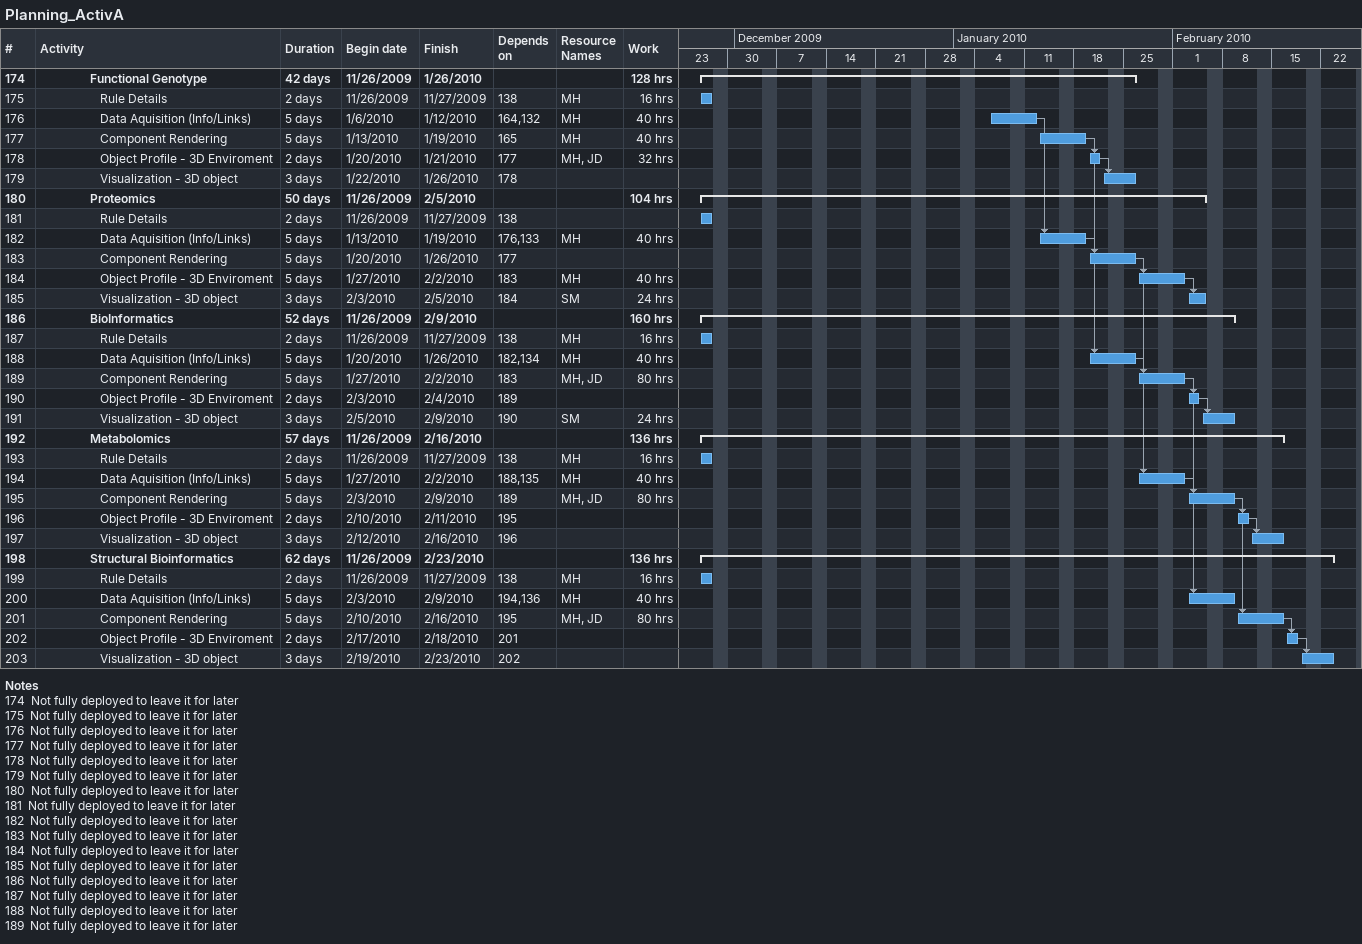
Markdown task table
Planning_ActivA

| ID | Level | Task | Duration | Start | Finish | Predecessors | Resources | Work (h) |
|---|---|---|---|---|---|---|---|---|
| 174 | 6 | **Functional Genotype** | 42d | 2009-11-26 | 2010-01-26 |  |  | 128 |
| 175 | 7 | Rule Details | 2d | 2009-11-26 | 2009-11-27 | 138 | MH | 16 |
| 176 | 7 | Data Aquisition (Info/Links) | 5d | 2010-01-06 | 2010-01-12 | 164, 132 | MH | 40 |
| 177 | 7 | Component Rendering | 5d | 2010-01-13 | 2010-01-19 | 165 | MH | 40 |
| 178 | 7 | Object Profile - 3D Enviroment | 2d | 2010-01-20 | 2010-01-21 | 177 | MH, JD | 32 |
| 179 | 7 | Visualization - 3D object | 3d | 2010-01-22 | 2010-01-26 | 178 |  |  |
| 180 | 6 | **Proteomics** | 50d | 2009-11-26 | 2010-02-05 |  |  | 104 |
| 181 | 7 | Rule Details | 2d | 2009-11-26 | 2009-11-27 | 138 |  |  |
| 182 | 7 | Data Aquisition (Info/Links) | 5d | 2010-01-13 | 2010-01-19 | 176, 133 | MH | 40 |
| 183 | 7 | Component Rendering | 5d | 2010-01-20 | 2010-01-26 | 177 |  |  |
| 184 | 7 | Object Profile - 3D Enviroment | 5d | 2010-01-27 | 2010-02-02 | 183 | MH | 40 |
| 185 | 7 | Visualization - 3D object | 3d | 2010-02-03 | 2010-02-05 | 184 | SM | 24 |
| 186 | 6 | **BioInformatics** | 52d | 2009-11-26 | 2010-02-09 |  |  | 160 |
| 187 | 7 | Rule Details | 2d | 2009-11-26 | 2009-11-27 | 138 | MH | 16 |
| 188 | 7 | Data Aquisition (Info/Links) | 5d | 2010-01-20 | 2010-01-26 | 182, 134 | MH | 40 |
| 189 | 7 | Component Rendering | 5d | 2010-01-27 | 2010-02-02 | 183 | MH, JD | 80 |
| 190 | 7 | Object Profile - 3D Enviroment | 2d | 2010-02-03 | 2010-02-04 | 189 |  |  |
| 191 | 7 | Visualization - 3D object | 3d | 2010-02-05 | 2010-02-09 | 190 | SM | 24 |
| 192 | 6 | **Metabolomics** | 57d | 2009-11-26 | 2010-02-16 |  |  | 136 |
| 193 | 7 | Rule Details | 2d | 2009-11-26 | 2009-11-27 | 138 | MH | 16 |
| 194 | 7 | Data Aquisition (Info/Links) | 5d | 2010-01-27 | 2010-02-02 | 188, 135 | MH | 40 |
| 195 | 7 | Component Rendering | 5d | 2010-02-03 | 2010-02-09 | 189 | MH, JD | 80 |
| 196 | 7 | Object Profile - 3D Enviroment | 2d | 2010-02-10 | 2010-02-11 | 195 |  |  |
| 197 | 7 | Visualization - 3D object | 3d | 2010-02-12 | 2010-02-16 | 196 |  |  |
| 198 | 6 | **Structural Bioinformatics** | 62d | 2009-11-26 | 2010-02-23 |  |  | 136 |
| 199 | 7 | Rule Details | 2d | 2009-11-26 | 2009-11-27 | 138 | MH | 16 |
| 200 | 7 | Data Aquisition (Info/Links) | 5d | 2010-02-03 | 2010-02-09 | 194, 136 | MH | 40 |
| 201 | 7 | Component Rendering | 5d | 2010-02-10 | 2010-02-16 | 195 | MH, JD | 80 |
| 202 | 7 | Object Profile - 3D Enviroment | 2d | 2010-02-17 | 2010-02-18 | 201 |  |  |
| 203 | 7 | Visualization - 3D object | 3d | 2010-02-19 | 2010-02-23 | 202 |  |  |

Notes
- 174: Not fully deployed to leave it for later
- 175: Not fully deployed to leave it for later
- 176: Not fully deployed to leave it for later
- 177: Not fully deployed to leave it for later
- 178: Not fully deployed to leave it for later
- 179: Not fully deployed to leave it for later
- 180: Not fully deployed to leave it for later
- 181: Not fully deployed to leave it for later
- 182: Not fully deployed to leave it for later
- 183: Not fully deployed to leave it for later
- 184: Not fully deployed to leave it for later
- 185: Not fully deployed to leave it for later
- 186: Not fully deployed to leave it for later
- 187: Not fully deployed to leave it for later
- 188: Not fully deployed to leave it for later
- 189: Not fully deployed to leave it for later
